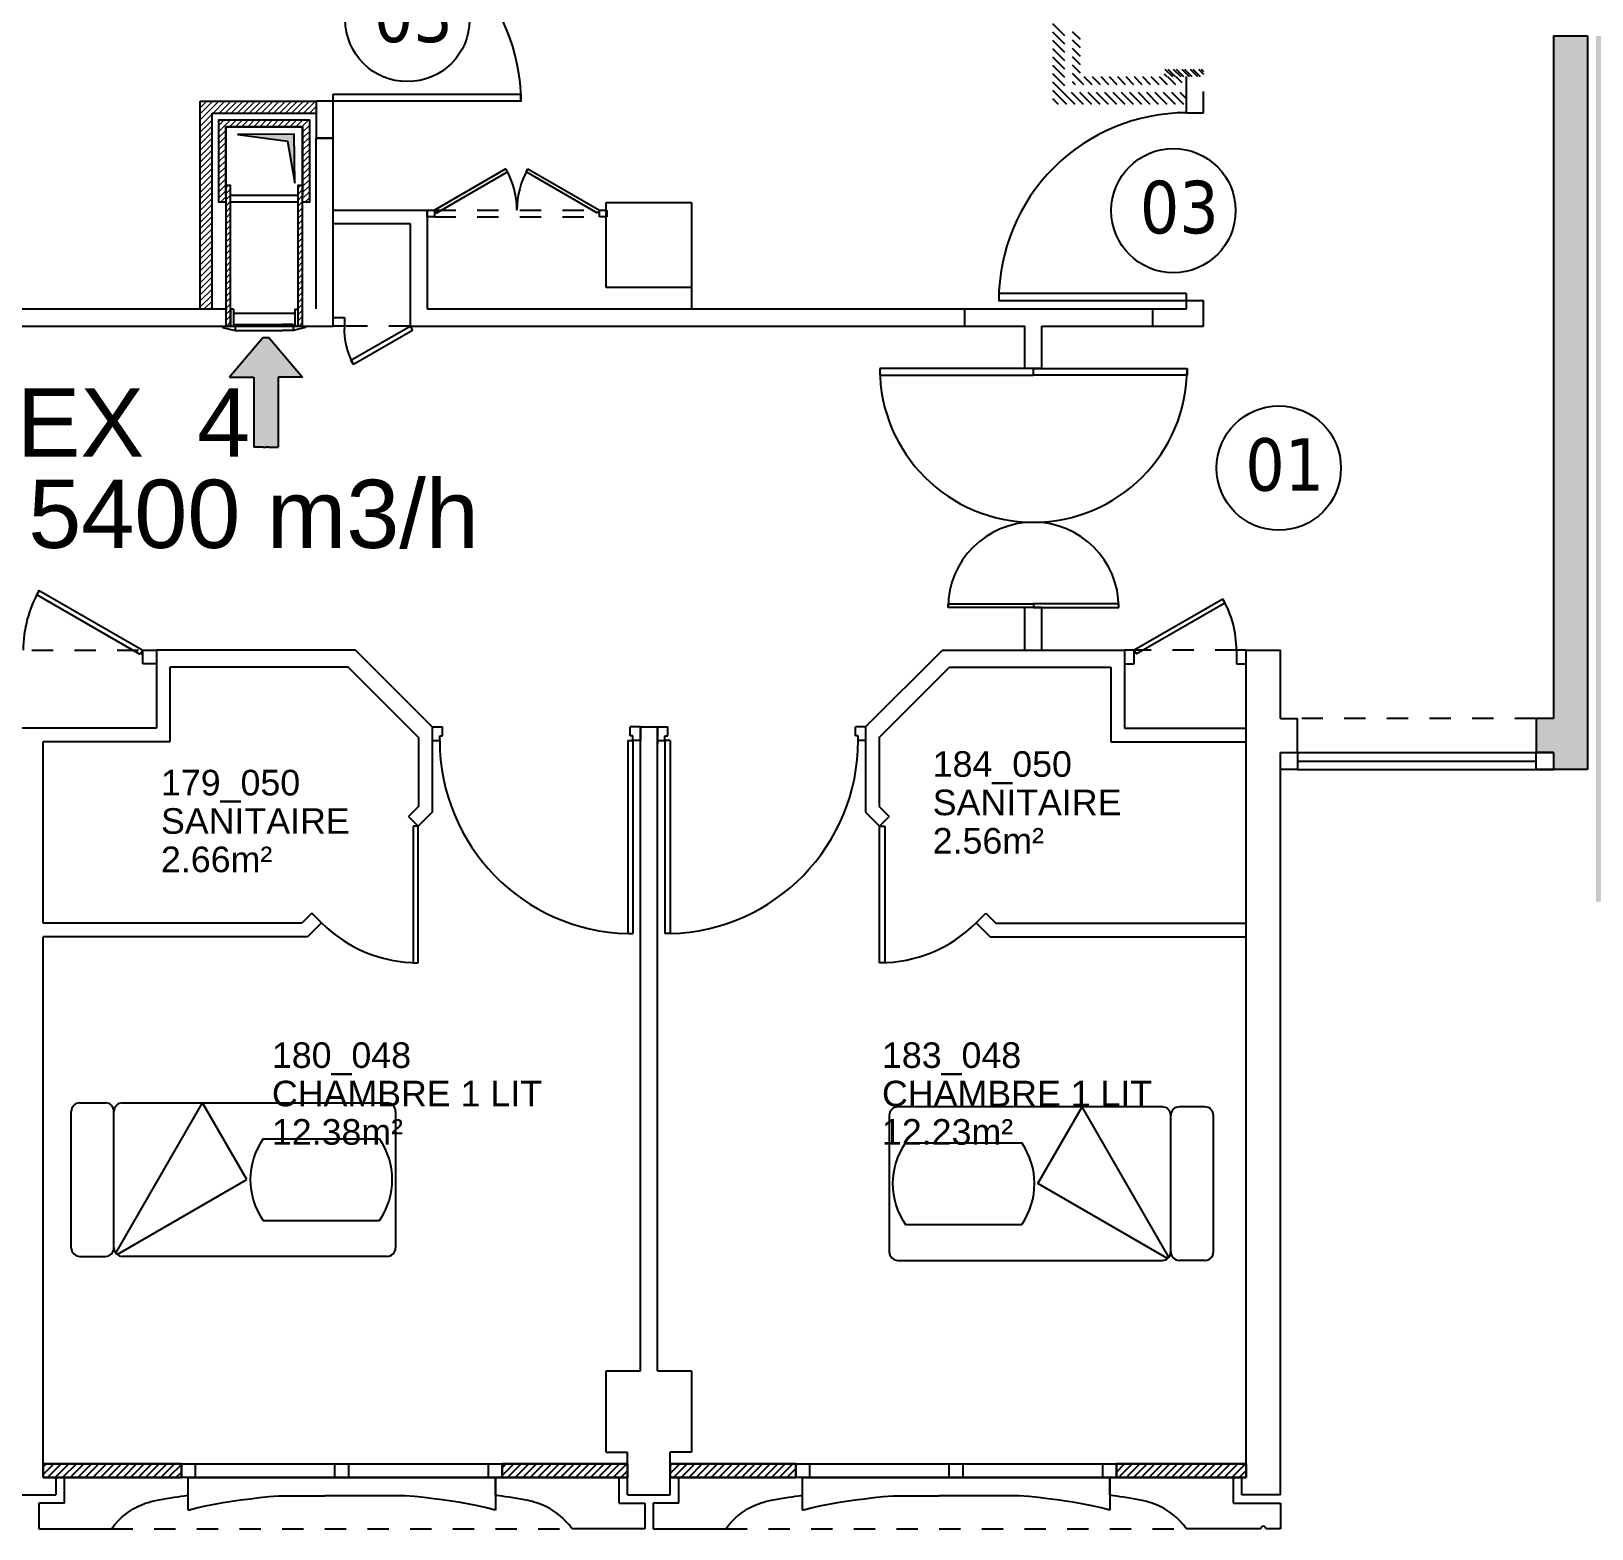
# Model space of a CAD drawing. Header units: millimetres. Extents: x -3.6 to 68.3, y -13.9 to 59.5.
# Drawn here: x 33.01 to 42.15, y -11.18 to -2.4 of the extents above; entities that cross this region are included whole.
import ezdxf
from ezdxf.enums import TextEntityAlignment as Align

# ---------------------------------------------------------------- set-up
doc = ezdxf.new("R2010")
doc.units = ezdxf.units.MM
doc.linetypes.add('CACHÉ', pattern=[0.25, 0.125, -0.125])
doc.linetypes.add('CONTINU', pattern=[0])
for name, color, linetype in [('002 poteaux', 7, 'Continuous'), ('003 murs porteurs', 7, 'Continuous'), ('003 porte', 7, 'Continuous'), ('004 cloisons', 7, 'Continuous'), ('004 isolation', 8, 'Continuous'), ('005 Portes', 7, 'Continuous'), ('007 Fenêtre', 7, 'Continuous'), ('32-Et futur', 30, 'Continuous'), ('400 Lits', 8, 'Continuous'), ('A_Etiqu_Local', 7, 'Continuous'), ('A_MUR_CLOIS', 7, 'CONTINU'), ('EXT', 10, 'Continuous'), ('futur', 30, 'Continuous'), ('TXT futur', 30, 'Continuous')]:
    doc.layers.add(name, color=color, linetype=linetype)
doc.styles.add('Annotation', font='tahoma.ttf')
doc.styles.add('ARIAL', font='arial.ttf')
doc.styles.add('Attribut', font='arial.ttf')

# ---------------------------------------------------------------- blocks, each defined once
blk = doc.blocks.new('A_Etiqu_Local')
at = {"style": 'Attribut', "flags": 1}
for tag, p in [('CODE_HOPITAL', (-0.4463, 1.632)), ('CODE_SITE', (-0.4463, 1.407)), ('CODE_BATIMENT', (-0.4463, 1.182)), ('CODE_SECTEUR', (-0.4463, 0.957)), ('CODE_ETAGE', (-0.4463, 0.732)), ('NOM_NORMALISE', (-0.4463, -0.843)), ('SECTEUR_ACTIVITE', (-0.4463, -1.068)), ('SOUS_SECTEUR_ACTIVITE', (-0.4463, -1.293)), ('VOLUME', (-0.4463, -1.518)), ('SERVICE', (-0.4463, -1.743)), ('CODE_UG', (-0.4463, -1.968)), ('CODE_UA', (-0.4463, -2.193)), ('CODE_POLE', (-0.4463, -2.418)), ('OCCUPANT_EXTERNE', (-0.4463, -2.643)), ('DISPONIBILITE', (-0.4463, -2.868)), ('ACCES_HANDICAPES', (-0.4463, -3.093)), ('NATURE_SOL', (-0.4463, -3.318)), ('RISQUE_LABORATOIRE', (-0.4463, -3.543)), ('AMIANTE', (-0.4463, -3.768))]:
    blk.add_attdef(tag, p, '', height=0.15, dxfattribs=at)
at = {"layer": 'A_Etiqu_Local', "style": 'Attribut'}
for tag, p in [('CODE_PIECE', (-0.4463, 0.282)), ('NOM_USAGE', (-0.4463, 0.057)), ('SURFACE', (-0.4463, -0.168))]:
    blk.add_attdef(tag, p, '', height=0.15, dxfattribs=at)
blk = doc.blocks.new('new-FLECHE DF-csd')
blk.add_hatch(color=256).paths.add_polyline_path([(0, -0.0176), (0, 0.0176), (-0.2535, 0.232), (-0.2535, 0.0778), (-0.7, 0.0778), (-0.7, 0.0176), (-0.7, 0), (-0.7, -0.0176), (-0.7, -0.0778), (-0.2535, -0.0778), (-0.2535, -0.232)])
for p, q in [((0, 0.0176), (-0.2535, 0.232)), ((-0.2535, 0.232), (-0.2535, 0.0778)), ((-0.2535, 0.0778), (-0.7, 0.0778)), ((-0.7, 0.0176), (-0.7, 0.0778)), ((-0.7, 0.0176), (-0.7, 0)), ((-0.7, -0.0176), (-0.7, 0)), ((0, 0.0176), (0, -0.0176)), ((-0.7, -0.0176), (-0.7, -0.0778)), ((-0.2535, -0.0778), (-0.7, -0.0778)), ((0, -0.0176), (-0.2535, -0.232)), ((-0.2535, -0.232), (-0.2535, -0.0778))]:
    blk.add_line(p, q)

msp = doc.modelspace()

# ---------------------------------------------------------------- hatches: boundary and pattern name
at = {"layer": '32-Et futur'}
h = msp.add_hatch(color=8, dxfattribs=at)
h.dxf.hatch_style = 1
h.paths.add_polyline_path([(42.125, -2.5006), (42.125, -2.4256), (41.925, -2.4256), (41.925, -6.4255), (41.825, -6.4255), (41.825, -6.6255), (41.925, -6.6255), (41.925, -6.7255), (42.125, -6.7255)])
h.paths.add_polyline_path([(42.375, -2.4256), (42.175, -2.4256), (42.175, -2.5006), (42.175, -7.5002), (42.475, -7.5002), (42.475, -7.4252), (42.375, -7.4252), (42.375, -7.3452)])
at = {"layer": 'EXT', "lineweight": 9}
h = msp.add_hatch(dxfattribs=at)
h.set_pattern_fill('ANSI31', color=8, scale=0.2, style=0)
h.set_pattern_definition([(45, (-159.618764, -60.166483), (-0.0176776695, 0.0176776695), [])])
h.paths.add_polyline_path([(34.1453, -2.9576), (34.5953, -2.9576), (34.5953, -3.3596), (34.5953, -3.3996), (34.6353, -3.3996), (34.6353, -2.9176), (34.1053, -2.9176), (34.1053, -3.3996), (34.1453, -3.3996), (34.1453, -3.3014)], flags=17)
h.paths.add_polyline_path([(34.6753, -2.8776), (34.6753, -2.8076), (33.9953, -2.8076), (33.9953, -4.0256), (34.0653, -4.0256), (34.0653, -2.8776)])
at = {"layer": 'EXT', "ltscale": 0.01}
msp.add_hatch(color=8, dxfattribs=at).paths.add_polyline_path([(34.5511, -3.2887), (34.5462, -3.002), (34.2158, -3.0033), (34.5072, -3.0418)])
msp.add_hatch(color=8, dxfattribs=at).paths.add_polyline_path([(34.5511, -3.2887), (34.5462, -3.002), (34.2158, -3.0033), (34.5072, -3.0418)])
at = {"layer": 'EXT', "lineweight": 9}
h = msp.add_hatch(dxfattribs=at)
h.set_pattern_fill('ANSI31', color=8, scale=0.2, style=0)
h.set_pattern_definition([(45, (-159.618764, -60.396483), (-0.0176776695, 0.0176776695), [])])
h.paths.add_polyline_path([(34.1733, -4.1256), (34.1733, -3.3014), (34.1453, -3.3014), (34.1453, -4.1256)])
h.paths.add_polyline_path([(34.5953, -4.1256), (34.5953, -3.3014), (34.5673, -3.3014), (34.5673, -4.1256)])

# ---------------------------------------------------------------- linework, layer by layer
at = {"color": 8, "linetype": 'Continuous'}
for p, q in [((38.9897, -2.3521), (39.0597, -2.4221)), ((38.9897, -2.4011), (39.0597, -2.4711)), ((38.9897, -2.45), (39.0597, -2.52)), ((39.1059, -2.3989), (39.152, -2.4451)), ((39.1059, -2.3989), (39.152, -2.4451)), ((39.1059, -2.4479), (39.152, -2.494)), ((39.1059, -2.4479), (39.152, -2.494)), ((38.9897, -2.499), (39.0597, -2.569)), ((38.9897, -2.5479), (39.0597, -2.6179)), ((39.1059, -2.4968), (39.152, -2.543)), ((39.1059, -2.4968), (39.152, -2.543)), ((39.1059, -2.5458), (39.152, -2.5919)), ((39.1059, -2.5458), (39.152, -2.5919)), ((38.9897, -2.5969), (39.0597, -2.6669)), ((38.9897, -2.6458), (39.0597, -2.7158)), ((39.1059, -2.5947), (39.152, -2.6409)), ((39.1059, -2.5947), (39.152, -2.6409)), ((39.1059, -2.6437), (39.1716, -2.7094)), ((39.1059, -2.6437), (39.1716, -2.7094)), ((39.6443, -2.6475), (39.6601, -2.6632)), ((39.649, -2.6193), (39.693, -2.6632)), ((39.6651, -2.6193), (39.709, -2.6632)), ((39.698, -2.6193), (39.7419, -2.6632)), ((39.714, -2.6193), (39.758, -2.6632)), ((39.7469, -2.6193), (39.7909, -2.6632)), ((39.763, -2.6193), (39.8069, -2.6632)), ((39.7959, -2.6193), (39.8398, -2.6632)), ((39.812, -2.6193), (39.8559, -2.6632)), ((39.8449, -2.6193), (39.8751, -2.6496)), ((39.8609, -2.6193), (39.8751, -2.6335)), ((38.9897, -2.6948), (39.1205, -2.8256)), ((39.1059, -2.6926), (39.1226, -2.7094)), ((39.1059, -2.6926), (39.1226, -2.7094)), ((39.1744, -2.6632), (39.2205, -2.7094)), ((39.1744, -2.6632), (39.2205, -2.7094)), ((39.2233, -2.6632), (39.2695, -2.7094)), ((39.2233, -2.6632), (39.2695, -2.7094)), ((39.2723, -2.6632), (39.3184, -2.7094)), ((39.2723, -2.6632), (39.3184, -2.7094)), ((39.3212, -2.6632), (39.3674, -2.7094)), ((39.3212, -2.6632), (39.3674, -2.7094)), ((39.3702, -2.6632), (39.4163, -2.7094)), ((39.3702, -2.6632), (39.4163, -2.7094)), ((39.4191, -2.6632), (39.4653, -2.7094)), ((39.4191, -2.6632), (39.4653, -2.7094)), ((39.4681, -2.6632), (39.5142, -2.7094)), ((39.4681, -2.6632), (39.5142, -2.7094)), ((39.517, -2.6632), (39.5632, -2.7094)), ((39.517, -2.6632), (39.5632, -2.7094)), ((39.566, -2.6632), (39.6122, -2.7094)), ((39.566, -2.6632), (39.6122, -2.7094)), ((39.615, -2.6632), (39.6611, -2.7094)), ((39.615, -2.6632), (39.6611, -2.7094)), ((39.6639, -2.6632), (39.7101, -2.7094)), ((39.6639, -2.6632), (39.7101, -2.7094)), ((39.7129, -2.6632), (39.7482, -2.6986)), ((39.7129, -2.6632), (39.7482, -2.6986)), ((38.9897, -2.7437), (39.0715, -2.8256)), ((38.9897, -2.7927), (39.0226, -2.8256)), ((39.0994, -2.7556), (39.1694, -2.8256)), ((39.1484, -2.7556), (39.2184, -2.8256)), ((39.1973, -2.7556), (39.2673, -2.8256)), ((39.2463, -2.7556), (39.3163, -2.8256)), ((39.2952, -2.7556), (39.3652, -2.8256)), ((39.3442, -2.7556), (39.4142, -2.8256)), ((39.3932, -2.7556), (39.4632, -2.8256)), ((39.4421, -2.7556), (39.5121, -2.8256)), ((39.4911, -2.7556), (39.5611, -2.8256)), ((39.54, -2.7556), (39.61, -2.8256)), ((39.589, -2.7556), (39.659, -2.8256)), ((39.6379, -2.7556), (39.7079, -2.8256)), ((39.6869, -2.7556), (39.7569, -2.8256)), ((39.7358, -2.7556), (39.7751, -2.7948))]:
    msp.add_line(p, q, dxfattribs=at)
at = {"color": 8}
for p, q in [((39.7751, -2.8756), (39.7751, -2.6632)), ((39.8751, -2.8756), (39.8751, -2.7503)), ((39.7751, -2.8756), (39.8751, -2.8756))]:
    msp.add_line(p, q, dxfattribs=at)
at = {"layer": '002 poteaux', "color": 8, "linetype": 'Continuous'}
for p, q in [((36.375, -3.9006), (36.375, -3.4006)), ((36.375, -3.4006), (36.875, -3.4006)), ((36.875, -3.4006), (36.875, -3.9006)), ((36.875, -3.9006), (36.375, -3.9006)), ((36.375, -10.7254), (36.375, -10.2504)), ((36.375, -10.2504), (36.575, -10.2504)), ((36.675, -10.2504), (36.875, -10.2504)), ((36.875, -10.2504), (36.875, -10.7254)), ((36.375, -10.7254), (36.5005, -10.7254)), ((36.5005, -10.9754), (36.5005, -10.7254)), ((36.7502, -10.9754), (36.7502, -10.7254)), ((36.875, -10.7254), (36.7502, -10.7254)), ((36.5005, -10.9754), (36.7502, -10.9754))]:
    msp.add_line(p, q, dxfattribs=at)
at = {"layer": '003 murs porteurs', "color": 8, "linetype": 'Continuous'}
for p, q in [((40.125, -7.6255), (40.125, -6.0255)), ((40.125, -6.0255), (40.225, -6.0255)), ((33.0755, -10.8754), (33.1502, -10.8754)), ((33.1502, -10.8754), (33.1502, -10.9754)), ((32.9005, -10.9754), (33.1502, -10.9754))]:
    msp.add_line(p, q, dxfattribs=at)
at = {"layer": '003 murs porteurs', "color": 8, "linetype": 'CACHÉ'}
for p, q in [((41.825, -6.4255), (40.425, -6.4255)), ((33.4753, -11.1754), (36.1753, -11.1754)), ((37.0753, -11.1754), (39.7753, -11.1754))]:
    msp.add_line(p, q, dxfattribs=at)
at = {"layer": '003 porte', "color": 8, "linetype": 'Continuous'}
for p, q in [((35.3252, -3.4862), (35.3252, -3.4456)), ((35.3252, -3.4456), (35.3685, -3.4456)), ((35.3685, -3.4456), (35.3685, -3.4862)), ((36.3347, -3.4862), (36.3347, -3.4456)), ((36.3347, -3.4456), (36.378, -3.4456)), ((36.378, -3.4456), (36.378, -3.4862)), ((35.3685, -3.4862), (35.3252, -3.4862)), ((36.378, -3.4862), (36.3347, -3.4862)), ((34.8788, -4.3256), (35.2252, -4.1256)), ((35.2402, -4.1515), (34.8938, -4.3515)), ((35.2252, -4.1256), (35.2402, -4.1515)), ((34.8938, -4.3515), (34.8788, -4.3256)), ((39.9877, -5.7256), (39.4683, -6.0255)), ((39.4811, -6.0478), (40.0005, -5.7479)), ((40.0005, -5.7479), (39.9877, -5.7256)), ((33.6587, -6.1055), (33.6587, -6.0255)), ((33.6587, -6.0255), (33.7387, -6.0255)), ((33.7387, -6.0255), (33.7387, -6.1055)), ((39.4113, -6.0255), (39.4113, -6.1055)), ((39.4683, -6.0255), (39.4113, -6.0255)), ((39.4683, -6.0255), (39.4811, -6.0478)), ((39.4683, -6.1055), (39.4683, -6.0255)), ((40.068, -6.0255), (40.068, -6.1055)), ((40.125, -6.0255), (40.068, -6.0255)), ((40.125, -6.1055), (40.125, -6.0255)), ((33.7387, -6.1055), (33.6587, -6.1055)), ((39.4113, -6.1055), (39.4683, -6.1055)), ((40.068, -6.1055), (40.125, -6.1055)), ((35.3551, -6.4755), (35.3551, -6.5555)), ((35.3551, -6.4755), (35.415, -6.4755)), ((35.415, -6.5277), (35.415, -6.4755)), ((36.515, -6.5277), (36.515, -6.4755)), ((36.5749, -6.4755), (36.515, -6.4755)), ((36.5749, -6.4755), (36.5749, -6.5555)), ((36.6751, -6.4755), (36.6751, -6.5555)), ((36.6751, -6.4755), (36.735, -6.4755)), ((36.735, -6.5277), (36.735, -6.4755)), ((37.835, -6.5277), (37.835, -6.4755)), ((37.8949, -6.4755), (37.835, -6.4755)), ((37.8949, -6.4755), (37.8949, -6.5555)), ((35.3551, -6.5555), (35.399, -6.5555)), ((35.399, -6.5555), (35.399, -6.5277)), ((35.399, -6.5277), (35.415, -6.5277)), ((36.501, -6.5555), (36.501, -7.6871)), ((36.501, -6.5555), (36.531, -6.5555)), ((36.531, -6.5277), (36.515, -6.5277)), ((36.531, -6.5555), (36.531, -6.5277)), ((36.531, -6.5555), (36.531, -7.6871)), ((36.5749, -6.5555), (36.531, -6.5555)), ((36.6751, -6.5555), (36.719, -6.5555)), ((36.719, -6.5555), (36.719, -6.5277)), ((36.719, -6.5277), (36.735, -6.5277)), ((36.719, -6.5555), (36.719, -7.6871)), ((36.749, -6.5555), (36.719, -6.5555)), ((36.749, -6.5555), (36.749, -7.6871)), ((37.851, -6.5277), (37.835, -6.5277)), ((37.851, -6.5555), (37.851, -6.5277)), ((37.8949, -6.5555), (37.851, -6.5555)), ((35.2429, -7.0577), (35.2429, -7.8577)), ((35.2729, -7.0577), (35.2429, -7.0577)), ((35.2729, -7.8577), (35.2729, -7.0577)), ((37.977, -7.8577), (37.977, -7.0577)), ((37.977, -7.0577), (38.007, -7.0577)), ((38.007, -7.0577), (38.007, -7.8577)), ((36.501, -7.6871), (36.531, -7.6871)), ((36.749, -7.6871), (36.719, -7.6871)), ((35.2429, -7.8577), (35.2729, -7.8577)), ((38.007, -7.8577), (37.977, -7.8577))]:
    msp.add_line(p, q, dxfattribs=at)
at = {"layer": '003 porte', "color": 8, "linetype": 'CACHÉ'}
for p, q in [((35.3685, -3.4456), (36.3347, -3.4456)), ((35.3685, -3.4862), (36.3347, -3.4862)), ((35.2252, -4.1256), (34.841, -4.1256)), ((32.2587, -6.0255), (33.6587, -6.0255)), ((40.068, -6.0255), (39.4683, -6.0255))]:
    msp.add_line(p, q, dxfattribs=at)
at = {"layer": '003 porte', "color": 8, "linetype": 'Continuous'}
for centre, radius, start, end in [((35.2402, -4.1515), 0.4, 176.27575, 210), ((39.4683, -6.0255), 0.5998, 359.99998, 29.99999), ((35.2729, -7.0577), 0.8, 224.99998, 270), ((37.977, -7.0577), 0.8, 270, 315.00002)]:
    msp.add_arc(centre, radius, start, end, dxfattribs=at)
at = {"layer": '003 porte', "color": 8}
for centre, start, end in [((36.531, -6.5555), 180, 268.48138), ((36.719, -6.5555), 271.51862, 360)]:
    msp.add_arc(centre, 1.132, start, end, dxfattribs=at)
at = {"layer": '004 cloisons', "color": 8, "linetype": 'Continuous'}
for p, q in [((41.925, -2.4256), (42.125, -2.4256)), ((41.925, -2.4256), (41.925, -6.4255)), ((42.125, -2.4256), (42.125, -2.5006)), ((42.125, -2.5006), (42.125, -6.7255)), ((34.6751, -4.0256), (34.6751, -3.0252)), ((34.7751, -3.0252), (34.6751, -3.0252)), ((34.7751, -4.1256), (34.7751, -3.0252)), ((34.7802, -3.4456), (35.3252, -3.4456)), ((35.3252, -3.4456), (35.3252, -4.0256)), ((34.7751, -3.5256), (35.2252, -3.5256)), ((35.2252, -3.5256), (35.2252, -4.1256)), ((36.875, -3.9006), (36.875, -4.0256)), ((39.7751, -4.0256), (39.7751, -3.9756)), ((39.8751, -4.1256), (39.8751, -3.9756)), ((32.1549, -4.0256), (34.1533, -4.0256)), ((34.7751, -4.1256), (34.7751, -4.0756)), ((34.7751, -4.0756), (34.841, -4.0756)), ((34.841, -4.0756), (34.841, -4.1256)), ((35.3252, -4.0256), (38.025, -4.0256)), ((38.025, -4.0256), (38.4751, -4.0256)), ((38.4751, -4.0256), (38.4751, -4.1256)), ((39.5751, -4.0256), (39.7751, -4.0256)), ((39.5751, -4.0256), (39.5751, -4.1256)), ((32.1549, -4.1256), (34.7751, -4.1256)), ((34.841, -4.1256), (34.7751, -4.1256)), ((35.2252, -4.1256), (36.925, -4.1256)), ((36.925, -4.1256), (38.4751, -4.1256)), ((39.5751, -4.1256), (39.8751, -4.1256)), ((33.7387, -6.0255), (33.7387, -6.4825)), ((34.9051, -6.0255), (33.7387, -6.0255)), ((35.3551, -6.4755), (34.9051, -6.0255)), ((37.8949, -6.4755), (38.3449, -6.0255)), ((38.3449, -6.0255), (39.4113, -6.0255)), ((39.4113, -6.0255), (39.4113, -6.4825)), ((40.125, -6.0255), (40.325, -6.0255)), ((40.125, -10.8754), (40.125, -6.0255)), ((40.325, -6.4255), (40.325, -6.0255)), ((33.8187, -6.1255), (33.8187, -6.5625)), ((34.8637, -6.1255), (33.8187, -6.1255)), ((35.2751, -6.5369), (34.8637, -6.1255)), ((37.9749, -6.5369), (38.3863, -6.1255)), ((38.3863, -6.1255), (39.3313, -6.1255)), ((39.3313, -6.1255), (39.3313, -6.5625)), ((33.7387, -6.4825), (32.1787, -6.4825)), ((35.3551, -6.4755), (35.3551, -6.9755)), ((36.5749, -6.5755), (36.5749, -6.4755)), ((36.5749, -6.4755), (36.6752, -6.4755)), ((36.6752, -6.4755), (36.6752, -6.5755)), ((36.6752, -6.5755), (36.6752, -6.4755)), ((37.8949, -6.4755), (37.8949, -6.9755)), ((39.4113, -6.4825), (40.125, -6.4825)), ((40.325, -6.4255), (40.425, -6.4255)), ((40.425, -6.6255), (40.425, -6.4255)), ((41.825, -6.4255), (41.825, -6.6255)), ((41.925, -6.4255), (41.825, -6.4255)), ((33.8187, -6.5625), (33.0753, -6.5625)), ((33.0753, -7.6255), (33.0753, -6.5625)), ((35.2751, -6.5369), (35.2751, -6.9424)), ((36.5749, -10.2504), (36.5749, -6.5755)), ((36.6752, -10.2504), (36.6752, -6.5755)), ((37.9749, -6.5369), (37.9749, -6.9424)), ((39.3313, -6.5625), (40.125, -6.5625)), ((40.325, -10.9754), (40.325, -6.6255)), ((40.325, -6.6255), (40.425, -6.6255)), ((40.325, -6.7255), (40.325, -6.6255)), ((40.325, -6.6255), (40.425, -6.6255)), ((40.425, -6.6255), (41.825, -6.6255)), ((40.425, -6.6255), (40.425, -6.7255)), ((41.925, -6.6255), (41.825, -6.6255)), ((41.825, -6.7255), (41.825, -6.6255)), ((41.825, -6.6255), (41.925, -6.6255)), ((41.925, -6.6255), (41.925, -6.7255)), ((41.925, -6.6255), (41.925, -6.7255)), ((40.425, -6.7255), (40.325, -6.7255)), ((40.425, -6.6755), (41.825, -6.6755)), ((40.425, -6.7255), (41.925, -6.7255)), ((41.925, -6.7255), (41.825, -6.7255)), ((42.125, -6.7255), (41.925, -6.7255)), ((35.2751, -6.9424), (35.2164, -7.0011)), ((37.9749, -6.9424), (38.0336, -7.0011)), ((35.2729, -7.0577), (35.2164, -7.0011)), ((35.3551, -6.9755), (35.2729, -7.0577)), ((37.8949, -6.9755), (37.977, -7.0577)), ((37.977, -7.0577), (38.0336, -7.0011)), ((34.6507, -7.5668), (34.592, -7.6255)), ((34.7073, -7.6233), (34.6507, -7.5668)), ((38.5427, -7.6233), (38.5993, -7.5668)), ((38.5993, -7.5668), (38.658, -7.6255)), ((33.5777, -7.6255), (33.075, -7.6255)), ((34.592, -7.6255), (33.5777, -7.6255)), ((34.7073, -7.6233), (34.6251, -7.7055)), ((38.5427, -7.6233), (38.6249, -7.7055)), ((38.658, -7.6255), (39.5723, -7.6255)), ((39.5723, -7.6255), (40.125, -7.6255)), ((33.0753, -10.8754), (33.0753, -7.7055)), ((34.6251, -7.7055), (33.0753, -7.7055)), ((38.6249, -7.7055), (40.125, -7.7055)), ((33.2002, -11.0254), (33.2002, -10.8754)), ((33.9253, -10.8754), (33.2002, -10.8754)), ((33.8854, -10.8754), (33.8854, -10.7954)), ((33.8854, -10.7954), (33.9653, -10.7954)), ((33.9653, -10.8754), (33.8854, -10.8754)), ((33.9253, -10.9754), (33.9253, -10.8754)), ((33.9253, -11.0654), (33.9253, -10.8754)), ((33.9253, -10.8754), (35.7253, -10.8754)), ((33.9653, -10.7954), (33.9653, -10.8754)), ((35.6853, -10.8754), (35.6853, -10.7954)), ((35.6853, -10.7954), (35.7653, -10.7954)), ((35.7653, -10.8754), (35.6853, -10.8754)), ((35.7253, -10.8754), (35.7253, -11.0654)), ((35.7253, -10.8754), (36.4504, -10.8754)), ((35.7253, -10.9754), (35.7253, -10.8754)), ((35.7653, -10.7954), (35.7653, -10.8754)), ((36.4504, -11.0254), (36.4504, -10.8754)), ((36.8002, -11.0254), (36.8002, -10.8754)), ((37.5253, -10.8754), (36.8002, -10.8754)), ((37.4853, -10.8754), (37.4853, -10.7954)), ((37.4853, -10.7954), (37.5653, -10.7954)), ((37.5653, -10.8754), (37.4853, -10.8754)), ((37.5253, -10.9754), (37.5253, -10.8754)), ((37.5253, -11.0654), (37.5253, -10.8754)), ((37.5253, -10.8754), (39.3253, -10.8754)), ((37.5653, -10.7954), (37.5653, -10.8754)), ((39.2853, -10.8754), (39.2853, -10.7954)), ((39.2853, -10.7954), (39.3653, -10.7954)), ((39.3653, -10.8754), (39.2853, -10.8754)), ((39.3253, -10.8754), (40.0505, -10.8754)), ((39.3253, -10.9754), (39.3253, -10.8754)), ((39.3253, -10.8754), (39.3253, -11.0654)), ((39.3653, -10.7954), (39.3653, -10.8754)), ((40.0505, -11.0254), (40.0505, -10.8754)), ((40.1, -10.8754), (40.125, -10.8754)), ((40.1, -10.9754), (40.1, -10.8754)), ((40.1253, -10.8754), (40.1004, -10.8754)), ((33.2002, -11.0254), (33.0503, -11.0254)), ((33.0503, -11.0254), (33.0503, -11.1754)), ((33.5889, -11.0675), (33.6059, -11.0572)), ((33.6059, -11.0572), (33.6224, -11.0485)), ((33.6224, -11.0485), (33.6383, -11.041)), ((33.6383, -11.041), (33.6537, -11.0344)), ((33.6537, -11.0344), (33.6612, -11.0314)), ((33.6612, -11.0314), (33.6686, -11.0285)), ((33.6686, -11.0285), (33.6761, -11.0258)), ((33.6761, -11.0258), (33.6836, -11.0232)), ((33.6836, -11.0232), (33.6913, -11.0207)), ((33.6913, -11.0207), (33.6991, -11.0184)), ((33.6991, -11.0184), (33.7073, -11.0161)), ((33.7073, -11.0161), (33.7158, -11.0139)), ((33.7158, -11.0139), (33.7247, -11.0117)), ((33.7247, -11.0117), (33.7341, -11.0096)), ((33.7341, -11.0096), (33.7543, -11.0055)), ((33.7543, -11.0055), (33.7761, -11.0016)), ((33.7761, -11.0016), (33.7988, -10.9978)), ((33.7988, -10.9978), (33.8216, -10.9942)), ((33.8216, -10.9942), (33.844, -10.9908)), ((33.844, -10.9908), (33.8652, -10.9877)), ((33.8652, -10.9877), (33.8846, -10.9849)), ((33.8846, -10.9849), (33.9016, -10.9823)), ((33.9016, -10.9823), (33.9154, -10.9801)), ((33.9154, -10.9801), (33.9254, -10.9782)), ((33.9253, -11.0654), (33.9765, -11.0529)), ((33.9765, -11.0529), (34.0275, -11.0416)), ((34.0275, -11.0416), (34.0786, -11.0312)), ((34.0786, -11.0312), (34.13, -11.0218)), ((34.13, -11.0218), (34.1818, -11.0134)), ((34.1818, -11.0134), (34.2344, -11.0057)), ((34.2344, -11.0057), (34.2879, -10.9988)), ((34.2879, -10.9988), (34.3425, -10.9926)), ((34.3425, -10.9926), (34.3984, -10.987)), ((34.3984, -10.987), (34.4559, -10.982)), ((34.4559, -10.982), (34.7253, -10.982)), ((35.1947, -10.982), (34.7253, -10.982)), ((35.2522, -10.987), (35.1947, -10.982)), ((35.3082, -10.9926), (35.2522, -10.987)), ((35.3628, -10.9988), (35.3082, -10.9926)), ((35.4163, -11.0057), (35.3628, -10.9988)), ((35.4688, -11.0134), (35.4163, -11.0057)), ((35.5207, -11.0218), (35.4688, -11.0134)), ((35.5721, -11.0312), (35.5207, -11.0218)), ((35.6232, -11.0416), (35.5721, -11.0312)), ((35.6742, -11.0529), (35.6232, -11.0416)), ((35.7253, -11.0654), (35.6742, -11.0529)), ((35.7353, -10.9801), (35.7253, -10.9782)), ((35.7491, -10.9823), (35.7353, -10.9801)), ((35.7661, -10.9849), (35.7491, -10.9823)), ((35.7855, -10.9877), (35.7661, -10.9849)), ((35.8067, -10.9908), (35.7855, -10.9877)), ((35.8291, -10.9942), (35.8067, -10.9908)), ((35.8519, -10.9978), (35.8291, -10.9942)), ((35.8746, -11.0016), (35.8519, -10.9978)), ((35.8964, -11.0055), (35.8746, -11.0016)), ((35.9166, -11.0096), (35.8964, -11.0055)), ((35.926, -11.0117), (35.9166, -11.0096)), ((35.9349, -11.0139), (35.926, -11.0117)), ((35.9434, -11.0161), (35.9349, -11.0139)), ((35.9515, -11.0184), (35.9434, -11.0161)), ((35.9594, -11.0207), (35.9515, -11.0184)), ((35.9671, -11.0232), (35.9594, -11.0207)), ((35.9746, -11.0258), (35.9671, -11.0232)), ((35.982, -11.0285), (35.9746, -11.0258)), ((35.9895, -11.0314), (35.982, -11.0285)), ((35.997, -11.0344), (35.9895, -11.0314)), ((36.0124, -11.041), (35.997, -11.0344)), ((36.0283, -11.0485), (36.0124, -11.041)), ((36.0448, -11.0572), (36.0283, -11.0485)), ((36.0618, -11.0675), (36.0448, -11.0572)), ((36.4504, -11.0254), (36.6003, -11.0254)), ((36.6003, -11.0254), (36.6003, -11.1754)), ((36.8002, -11.0254), (36.6503, -11.0254)), ((36.6503, -11.0254), (36.6503, -11.1754)), ((37.1889, -11.0675), (37.2059, -11.0572)), ((37.2059, -11.0572), (37.2224, -11.0485)), ((37.2224, -11.0485), (37.2383, -11.041)), ((37.2383, -11.041), (37.2537, -11.0344)), ((37.2537, -11.0344), (37.2612, -11.0314)), ((37.2612, -11.0314), (37.2686, -11.0285)), ((37.2686, -11.0285), (37.2761, -11.0258)), ((37.2761, -11.0258), (37.2836, -11.0232)), ((37.2836, -11.0232), (37.2913, -11.0207)), ((37.2913, -11.0207), (37.2991, -11.0184)), ((37.2991, -11.0184), (37.3073, -11.0161)), ((37.3073, -11.0161), (37.3158, -11.0139)), ((37.3158, -11.0139), (37.3247, -11.0117)), ((37.3247, -11.0117), (37.3341, -11.0096)), ((37.3341, -11.0096), (37.3543, -11.0055)), ((37.3543, -11.0055), (37.3761, -11.0016)), ((37.3761, -11.0016), (37.3988, -10.9978)), ((37.3988, -10.9978), (37.4216, -10.9942)), ((37.4216, -10.9942), (37.444, -10.9908)), ((37.444, -10.9908), (37.4652, -10.9877)), ((37.4652, -10.9877), (37.4846, -10.9849)), ((37.4846, -10.9849), (37.5016, -10.9823)), ((37.5016, -10.9823), (37.5154, -10.9801)), ((37.5154, -10.9801), (37.5254, -10.9782)), ((37.5253, -11.0654), (37.5765, -11.0529)), ((37.5765, -11.0529), (37.6275, -11.0416)), ((37.6275, -11.0416), (37.6786, -11.0312)), ((37.6786, -11.0312), (37.73, -11.0218)), ((37.73, -11.0218), (37.7818, -11.0134)), ((37.7818, -11.0134), (37.8344, -11.0057)), ((37.8344, -11.0057), (37.8879, -10.9988)), ((37.8879, -10.9988), (37.9425, -10.9926)), ((37.9425, -10.9926), (37.9984, -10.987)), ((37.9984, -10.987), (38.0559, -10.982)), ((38.0559, -10.982), (38.3253, -10.982)), ((38.7947, -10.982), (38.3253, -10.982)), ((38.8522, -10.987), (38.7947, -10.982)), ((38.9082, -10.9926), (38.8522, -10.987)), ((38.9628, -10.9988), (38.9082, -10.9926)), ((39.0163, -11.0057), (38.9628, -10.9988)), ((39.0688, -11.0134), (39.0163, -11.0057)), ((39.1207, -11.0218), (39.0688, -11.0134)), ((39.1721, -11.0312), (39.1207, -11.0218)), ((39.2232, -11.0416), (39.1721, -11.0312)), ((39.2742, -11.0529), (39.2232, -11.0416)), ((39.3253, -11.0654), (39.2742, -11.0529)), ((39.3353, -10.9801), (39.3253, -10.9782)), ((39.3491, -10.9823), (39.3353, -10.9801)), ((39.3661, -10.9849), (39.3491, -10.9823)), ((39.3855, -10.9877), (39.3661, -10.9849)), ((39.4067, -10.9908), (39.3855, -10.9877)), ((39.4291, -10.9942), (39.4067, -10.9908)), ((39.4519, -10.9978), (39.4291, -10.9942)), ((39.4746, -11.0016), (39.4519, -10.9978)), ((39.4963, -11.0055), (39.4746, -11.0016)), ((39.5166, -11.0096), (39.4963, -11.0055)), ((39.526, -11.0117), (39.5166, -11.0096)), ((39.5349, -11.0139), (39.526, -11.0117)), ((39.5434, -11.0161), (39.5349, -11.0139)), ((39.5515, -11.0184), (39.5434, -11.0161)), ((39.5594, -11.0207), (39.5515, -11.0184)), ((39.5671, -11.0232), (39.5594, -11.0207)), ((39.5746, -11.0258), (39.5671, -11.0232)), ((39.582, -11.0285), (39.5746, -11.0258)), ((39.5895, -11.0314), (39.582, -11.0285)), ((39.597, -11.0344), (39.5895, -11.0314)), ((39.6124, -11.041), (39.597, -11.0344)), ((39.6283, -11.0485), (39.6124, -11.041)), ((39.6448, -11.0572), (39.6283, -11.0485)), ((39.6618, -11.0675), (39.6448, -11.0572)), ((40.0505, -11.0254), (40.3253, -11.0254)), ((40.325, -10.9754), (40.1, -10.9754)), ((40.3253, -11.0254), (40.3253, -11.1754)), ((33.4753, -11.1754), (33.4957, -11.1505)), ((33.4957, -11.1505), (33.5155, -11.1288)), ((33.5155, -11.1288), (33.5347, -11.1098)), ((33.5347, -11.1098), (33.5533, -11.0935)), ((33.5533, -11.0935), (33.5714, -11.0795)), ((33.5714, -11.0795), (33.5889, -11.0675)), ((36.0793, -11.0795), (36.0618, -11.0675)), ((36.0974, -11.0935), (36.0793, -11.0795)), ((36.116, -11.1098), (36.0974, -11.0935)), ((36.1352, -11.1288), (36.116, -11.1098)), ((36.155, -11.1505), (36.1352, -11.1288)), ((36.1753, -11.1754), (36.155, -11.1505)), ((37.0753, -11.1754), (37.0957, -11.1505)), ((37.0957, -11.1505), (37.1155, -11.1288)), ((37.1155, -11.1288), (37.1347, -11.1098)), ((37.1347, -11.1098), (37.1533, -11.0935)), ((37.1533, -11.0935), (37.1714, -11.0795)), ((37.1714, -11.0795), (37.1889, -11.0675)), ((39.6793, -11.0795), (39.6618, -11.0675)), ((39.6974, -11.0935), (39.6793, -11.0795)), ((39.716, -11.1098), (39.6974, -11.0935)), ((39.7352, -11.1288), (39.716, -11.1098)), ((39.755, -11.1505), (39.7352, -11.1288)), ((39.7753, -11.1754), (39.755, -11.1505)), ((33.0503, -11.1754), (33.4753, -11.1754)), ((36.6003, -11.1754), (36.1753, -11.1754)), ((36.6503, -11.1754), (37.0753, -11.1754)), ((40.2103, -11.1754), (39.7753, -11.1754)), ((40.3253, -11.1754), (40.2403, -11.1754))]:
    msp.add_line(p, q, dxfattribs=at)
msp.add_arc((40.2253, -11.1754), 0.015, 359.99998, 180.00001, dxfattribs=at)
at = {"layer": '004 isolation', "color": 8, "linetype": 'Continuous'}
for p, q in [((33.0753, -10.8754), (33.0753, -10.7954)), ((33.0753, -10.7954), (33.8853, -10.7954)), ((33.8853, -10.8754), (33.0753, -10.8754)), ((33.0931, -10.7954), (33.0755, -10.8129)), ((33.0755, -10.8571), (33.1373, -10.7954)), ((33.8855, -10.7954), (33.0755, -10.7954)), ((33.0755, -10.7954), (33.0755, -10.8754)), ((33.8855, -10.7954), (33.0755, -10.7954)), ((33.0755, -10.7954), (33.0755, -10.8754)), ((33.0755, -10.8754), (33.8855, -10.8754)), ((33.0755, -10.8754), (33.8855, -10.8754)), ((33.1814, -10.7954), (33.1014, -10.8754)), ((33.1456, -10.8754), (33.2256, -10.7954)), ((33.2699, -10.7954), (33.1898, -10.8754)), ((33.234, -10.8754), (33.314, -10.7954)), ((33.3582, -10.7954), (33.2782, -10.8754)), ((33.3224, -10.8754), (33.4024, -10.7954)), ((33.4466, -10.7954), (33.3666, -10.8754)), ((33.4108, -10.8754), (33.4908, -10.7954)), ((33.535, -10.7954), (33.455, -10.8754)), ((33.4992, -10.8754), (33.5792, -10.7954)), ((33.6234, -10.7954), (33.5434, -10.8754)), ((33.5876, -10.8754), (33.6676, -10.7954)), ((33.7118, -10.7954), (33.6317, -10.8754)), ((33.6759, -10.8754), (33.756, -10.7954)), ((33.8002, -10.7954), (33.7202, -10.8754)), ((33.7643, -10.8754), (33.8444, -10.7954)), ((33.8855, -10.7984), (33.8085, -10.8754)), ((33.8527, -10.8754), (33.8855, -10.8426)), ((33.8853, -10.7954), (33.8853, -10.8754)), ((33.8855, -10.8754), (33.8855, -10.7954)), ((33.8855, -10.8754), (33.8855, -10.7954)), ((35.7889, -10.7954), (35.7653, -10.8189)), ((35.7653, -10.8631), (35.8331, -10.7954)), ((36.5005, -10.7954), (35.7653, -10.7954)), ((35.7653, -10.7954), (35.7653, -10.8754)), ((36.5005, -10.7954), (35.7653, -10.7954)), ((35.7653, -10.7954), (35.7653, -10.8754)), ((35.7653, -10.8754), (35.7653, -10.7954)), ((35.7653, -10.7954), (36.5005, -10.7954)), ((35.7653, -10.8754), (36.5005, -10.8754)), ((35.7653, -10.8754), (36.5005, -10.8754)), ((36.5005, -10.8754), (35.7653, -10.8754)), ((35.8773, -10.7954), (35.7973, -10.8754)), ((35.8415, -10.8754), (35.9215, -10.7954)), ((35.9657, -10.7954), (35.8857, -10.8754)), ((35.9299, -10.8754), (36.0098, -10.7954)), ((36.0541, -10.7954), (35.9741, -10.8754)), ((36.0182, -10.8754), (36.0982, -10.7954)), ((36.1425, -10.7954), (36.0625, -10.8754)), ((36.1066, -10.8754), (36.1866, -10.7954)), ((36.2308, -10.7954), (36.1508, -10.8754)), ((36.195, -10.8754), (36.275, -10.7954)), ((36.3192, -10.7954), (36.2392, -10.8754)), ((36.2834, -10.8754), (36.3634, -10.7954)), ((36.4076, -10.7954), (36.3276, -10.8754)), ((36.3718, -10.8754), (36.4518, -10.7954)), ((36.496, -10.7954), (36.416, -10.8754)), ((36.4602, -10.8754), (36.5005, -10.8351)), ((36.5005, -10.8754), (36.5005, -10.7954)), ((36.5005, -10.8754), (36.5005, -10.7954)), ((36.5005, -10.7954), (36.5005, -10.8754)), ((36.7612, -10.7954), (36.7502, -10.8064)), ((36.7502, -10.8506), (36.8054, -10.7954)), ((37.4853, -10.7954), (36.7502, -10.7954)), ((36.7502, -10.7954), (36.7502, -10.8754)), ((37.4853, -10.7954), (36.7502, -10.7954)), ((36.7502, -10.7954), (36.7502, -10.8754)), ((36.7502, -10.8754), (36.7502, -10.7954)), ((36.7502, -10.7954), (37.4853, -10.7954)), ((36.7502, -10.8754), (37.4853, -10.8754)), ((36.7502, -10.8754), (37.4853, -10.8754)), ((37.4853, -10.8754), (36.7502, -10.8754)), ((36.8496, -10.7954), (36.7696, -10.8754)), ((36.8137, -10.8754), (36.8938, -10.7954)), ((36.938, -10.7954), (36.858, -10.8754)), ((36.9021, -10.8754), (36.9821, -10.7954)), ((37.0264, -10.7954), (36.9464, -10.8754)), ((36.9905, -10.8754), (37.0705, -10.7954)), ((37.1147, -10.7954), (37.0347, -10.8754)), ((37.0789, -10.8754), (37.1589, -10.7954)), ((37.2031, -10.7954), (37.1231, -10.8754)), ((37.1673, -10.8754), (37.2473, -10.7954)), ((37.2915, -10.7954), (37.2115, -10.8754)), ((37.2557, -10.8754), (37.3357, -10.7954)), ((37.3799, -10.7954), (37.2999, -10.8754)), ((37.3441, -10.8754), (37.4241, -10.7954)), ((37.4683, -10.7954), (37.3883, -10.8754)), ((37.4325, -10.8754), (37.4853, -10.8225)), ((37.4853, -10.8667), (37.4767, -10.8754)), ((37.4853, -10.8754), (37.4853, -10.7954)), ((37.4853, -10.8754), (37.4853, -10.7954)), ((37.4853, -10.7954), (37.4853, -10.8754)), ((39.3686, -10.7954), (39.3653, -10.7987)), ((40.1253, -10.7954), (39.3653, -10.7954)), ((39.3653, -10.7954), (39.3653, -10.8754)), ((40.1253, -10.7954), (39.3653, -10.7954)), ((39.3653, -10.7954), (39.3653, -10.8754)), ((39.3653, -10.8754), (39.3653, -10.7954)), ((39.3653, -10.7954), (40.1253, -10.7954)), ((39.3653, -10.8754), (40.1253, -10.8754)), ((39.3653, -10.8754), (40.1253, -10.8754)), ((40.1253, -10.8754), (39.3653, -10.8754)), ((39.3654, -10.8429), (39.4128, -10.7954)), ((39.457, -10.7954), (39.377, -10.8754)), ((39.4212, -10.8754), (39.5012, -10.7954)), ((39.5454, -10.7954), (39.4654, -10.8754)), ((39.5096, -10.8754), (39.5896, -10.7954)), ((39.6338, -10.7954), (39.5538, -10.8754)), ((39.598, -10.8754), (39.678, -10.7954)), ((39.7222, -10.7954), (39.6422, -10.8754)), ((39.6864, -10.8754), (39.7664, -10.7954)), ((39.8106, -10.7954), (39.7306, -10.8754)), ((39.7748, -10.8754), (39.8548, -10.7954)), ((39.899, -10.7954), (39.819, -10.8754)), ((39.8632, -10.8754), (39.9432, -10.7954)), ((39.9873, -10.7954), (39.9074, -10.8754)), ((39.9516, -10.8754), (40.0316, -10.7954)), ((40.0757, -10.7954), (39.9957, -10.8754)), ((40.04, -10.8754), (40.1199, -10.7954)), ((40.1253, -10.8342), (40.0842, -10.8754)), ((40.1253, -10.8754), (40.1253, -10.7954)), ((40.1253, -10.8754), (40.1253, -10.7954)), ((40.1253, -10.7954), (40.1253, -10.8754))]:
    msp.add_line(p, q, dxfattribs=at)
at = {"layer": '005 Portes', "color": 8, "linetype": 'Continuous'}
for p, q in [((35.7869, -3.204), (35.3685, -3.4456)), ((35.3788, -3.4635), (35.7972, -3.222)), ((35.7972, -3.222), (35.7869, -3.204)), ((35.9059, -3.222), (35.9163, -3.204)), ((36.3243, -3.4635), (35.9059, -3.222)), ((35.9163, -3.204), (36.3347, -3.4456)), ((35.3685, -3.4456), (35.3788, -3.4635)), ((36.3347, -3.4456), (36.3243, -3.4635)), ((33.0375, -5.7015), (33.0525, -5.6755)), ((33.6437, -6.0515), (33.0375, -5.7015)), ((33.0525, -5.6755), (33.6587, -6.0255)), ((33.6587, -6.0255), (33.6437, -6.0515))]:
    msp.add_line(p, q, dxfattribs=at)
for centre, radius, start, end in [((35.3685, -3.4456), 0.4831, 0.00001, 30), ((36.3347, -3.4456), 0.4831, 150.00001, 180.00001), ((33.6587, -6.0255), 0.7, 150.00001, 180.00001)]:
    msp.add_arc(centre, radius, start, end, dxfattribs=at)
at = {"layer": '007 Fenêtre', "color": 8, "linetype": 'Continuous'}
for p, q in [((33.9653, -10.7954), (35.6853, -10.7954)), ((35.6853, -10.8754), (33.9653, -10.8754)), ((34.7853, -10.8754), (34.7853, -10.7954)), ((34.7853, -10.7954), (34.8653, -10.7954)), ((34.8653, -10.8754), (34.7853, -10.8754)), ((34.8653, -10.7954), (34.8653, -10.8754)), ((37.5653, -10.7954), (39.2853, -10.7954)), ((39.2853, -10.8754), (37.5653, -10.8754)), ((38.3853, -10.8754), (38.3853, -10.7954)), ((38.3853, -10.7954), (38.4653, -10.7954)), ((38.4653, -10.8754), (38.3853, -10.8754)), ((38.4653, -10.7954), (38.4653, -10.8754))]:
    msp.add_line(p, q, dxfattribs=at)
at = {"layer": '400 Lits', "color": 8, "linetype": 'Continuous'}
for p, q in [((33.2904, -8.6789), (33.4404, -8.6789)), ((33.5013, -9.5601), (34.01, -8.6789)), ((33.5402, -8.6789), (35.0904, -8.6789)), ((34.2699, -9.1289), (34.01, -8.6789)), ((33.2404, -9.5289), (33.2404, -8.7289)), ((33.4904, -9.5289), (33.4904, -8.7289)), ((33.4904, -9.5289), (33.4904, -8.7289)), ((33.4904, -9.5289), (33.4904, -8.7289)), ((35.1404, -8.7289), (35.1404, -9.5289)), ((38.0333, -8.7524), (38.0333, -9.5524)), ((39.6336, -8.7024), (38.0833, -8.7024)), ((38.9039, -9.1524), (39.1637, -8.7024)), ((39.6724, -9.5836), (39.1637, -8.7024)), ((39.6833, -9.5524), (39.6833, -8.7524)), ((39.6833, -9.5524), (39.6833, -8.7524)), ((39.6833, -9.5524), (39.6833, -8.7524)), ((39.8833, -8.7024), (39.7333, -8.7024)), ((39.9333, -9.5524), (39.9333, -8.7524)), ((34.3643, -8.8904), (35.0459, -8.8904)), ((38.1278, -8.9139), (38.8094, -8.9139)), ((33.5093, -9.568), (34.2699, -9.1289)), ((39.6644, -9.5916), (38.9039, -9.1524)), ((34.3643, -9.3675), (35.0459, -9.3675)), ((38.1278, -9.391), (38.8094, -9.391)), ((33.2904, -9.5789), (33.4404, -9.5789)), ((35.0904, -9.5789), (33.5402, -9.5789)), ((38.0833, -9.6024), (39.6336, -9.6024)), ((39.8833, -9.6024), (39.7333, -9.6024))]:
    msp.add_line(p, q, dxfattribs=at)
for centre, radius, start, end in [((33.2904, -8.7289), 0.05, 89.99824, 179.99832), ((33.4404, -8.7289), 0.05, 0.00168, 90.00176), ((33.5404, -8.7289), 0.05, 89.99824, 179.99832), ((35.0904, -8.7289), 0.05, 0.00063, 90.00052), ((38.0833, -8.7524), 0.05, 89.99938, 179.99947), ((39.6333, -8.7524), 0.05, 0.00168, 90.00176), ((39.7333, -8.7524), 0.05, 89.99824, 179.99832), ((39.8833, -8.7524), 0.05, 0.00168, 90.00176), ((34.7051, -9.1289), 0.416, 145.00777, 214.99254), ((34.7051, -9.1289), 0.416, 325.00791, 34.99193), ((38.4686, -9.1524), 0.416, 145.00777, 214.99254), ((38.4686, -9.1524), 0.416, 325.00791, 34.99193), ((33.2904, -9.5289), 0.05, 180.00063, 270.00052), ((33.4404, -9.5289), 0.05, 269.99948, 359.99937), ((33.5404, -9.5289), 0.05, 180.00063, 270.00052), ((35.0904, -9.5289), 0.05, 269.99824, 359.99832), ((38.0833, -9.5524), 0.05, 180.00168, 270.00176), ((39.6333, -9.5524), 0.05, 269.99948, 359.99937), ((39.7333, -9.5524), 0.05, 180.00063, 270.00052), ((39.8833, -9.5524), 0.05, 269.99948, 359.99937)]:
    msp.add_arc(centre, radius, start, end, dxfattribs=at)
at = {"layer": 'A_MUR_CLOIS', "color": 8, "linetype": 'Continuous'}
msp.add_line((39.7751, -3.9756), (39.8751, -3.9756), dxfattribs=at)
at = {"layer": 'EXT', "color": 8}
for p, q in [((33.9953, -4.0256), (33.9953, -2.8076)), ((33.9953, -2.8076), (34.6753, -2.8076)), ((34.0653, -4.0256), (34.0653, -2.8776)), ((34.0653, -2.8776), (34.6753, -2.8776)), ((34.1733, -4.0266), (34.1733, -4.1256)), ((34.1913, -4.0266), (34.1733, -4.0266)), ((34.1913, -4.0266), (34.1913, -4.1256)), ((34.5493, -4.0524), (34.1913, -4.0524)), ((34.5493, -4.0266), (34.5493, -4.1256)), ((34.5493, -4.0266), (34.5673, -4.0266)), ((34.5673, -4.0266), (34.5673, -4.1256)), ((34.1273, -4.1256), (34.1273, -4.1346)), ((34.1273, -4.1346), (34.2003, -4.1526)), ((34.1733, -4.1256), (34.1913, -4.1256)), ((34.1913, -4.1256), (34.2003, -4.1256)), ((34.2003, -4.1256), (34.2003, -4.1166)), ((34.2003, -4.1166), (34.4783, -4.1166)), ((34.2003, -4.1256), (34.2003, -4.1526)), ((34.2003, -4.1256), (34.4783, -4.1256)), ((34.2003, -4.1526), (34.4783, -4.1526)), ((34.5403, -4.1166), (34.4783, -4.1166)), ((34.5403, -4.1256), (34.4783, -4.1256)), ((34.5403, -4.1526), (34.4783, -4.1526)), ((34.5403, -4.1256), (34.5403, -4.1166)), ((34.5493, -4.1256), (34.5403, -4.1256)), ((34.5403, -4.1256), (34.5403, -4.1526)), ((34.6133, -4.1346), (34.5403, -4.1526)), ((34.5673, -4.1256), (34.5493, -4.1256)), ((34.6133, -4.1256), (34.6133, -4.1346))]:
    msp.add_line(p, q, dxfattribs=at)
for points in [[(34.1453, -3.3996), (34.1053, -3.3996), (34.1053, -2.9176), (34.6353, -2.9176), (34.6353, -3.3996), (34.5953, -3.3996)], [(34.1453, -3.3596), (34.1453, -2.9576), (34.5953, -2.9576), (34.5953, -3.3596)], [(34.1733, -4.1256), (34.1733, -3.3014), (34.1453, -3.3014), (34.1453, -4.1256), (34.1733, -4.1256)], [(34.5953, -4.1256), (34.5953, -3.3014), (34.5673, -3.3014), (34.5673, -4.1256), (34.5953, -4.1256)]]:
    msp.add_lwpolyline(points, dxfattribs=at)
at = {"layer": 'EXT', "color": 8, "ltscale": 0.5}
msp.add_lwpolyline([(34.5953, -3.3596), (34.5953, -3.3596), (34.5953, -2.9576), (34.1453, -2.9576), (34.1453, -3.3596)], dxfattribs=at)
at = {"layer": 'EXT', "color": 8, "ltscale": 0.01}
msp.add_lwpolyline([(34.5511, -3.2887), (34.5462, -3.002), (34.2158, -3.0033), (34.5072, -3.0418), (34.5511, -3.2887)], dxfattribs=at)
msp.add_lwpolyline([(34.5511, -3.2887), (34.5462, -3.002), (34.2158, -3.0033), (34.5072, -3.0418), (34.5511, -3.2887)], dxfattribs=at)
at = {"layer": 'EXT', "color": 8, "linetype": 'CACHÉ', "ltscale": 20}
for points in [[(34.5673, -3.3596), (34.1733, -3.3596)], [(34.5673, -3.3996), (34.1733, -3.3996)]]:
    msp.add_lwpolyline(points, dxfattribs=at)
at = {"layer": 'futur', "color": 8}
for p, q in [((38.4751, -4.0256), (39.5751, -4.0256)), ((38.4751, -4.1256), (38.8281, -4.1256)), ((38.8281, -4.3755), (38.8281, -4.1256)), ((38.9281, -4.3755), (38.9281, -4.1256)), ((38.9281, -4.1256), (39.5751, -4.1256)), ((38.8781, -4.3755), (37.9781, -4.3755)), ((37.9781, -4.3755), (37.9781, -4.4141)), ((38.9281, -4.3755), (38.8281, -4.3755)), ((38.8781, -4.3755), (39.7781, -4.3755)), ((38.8781, -4.4141), (38.8781, -4.3755)), ((38.8781, -4.4141), (38.8781, -4.3755)), ((39.7781, -4.3755), (39.7781, -4.4141)), ((37.9781, -4.4141), (38.8781, -4.4141)), ((39.7781, -4.4141), (38.8781, -4.4141)), ((38.3781, -5.7755), (38.3781, -5.7541)), ((38.3781, -5.7541), (38.8781, -5.7541)), ((39.3781, -5.7541), (38.8781, -5.7541)), ((38.8781, -5.7541), (38.8781, -5.7755)), ((38.8781, -5.7541), (38.8781, -5.7755)), ((39.3781, -5.7755), (39.3781, -5.7541)), ((38.8781, -5.7755), (38.3781, -5.7755)), ((38.8281, -6.0255), (38.8281, -5.7755)), ((38.9281, -5.7755), (38.8281, -5.7755)), ((38.8781, -5.7755), (39.3781, -5.7755)), ((38.9281, -6.0255), (38.9281, -5.7755))]:
    msp.add_line(p, q, dxfattribs=at)
for points in [[(34.6753, -3.0252), (34.7751, -3.0252), (34.7751, -2.8076), (34.6753, -2.8076)], [(34.7751, -2.7663), (35.8751, -2.7663), (35.8751, -2.8076), (34.7751, -2.8076)], [(39.7751, -3.9343), (38.6751, -3.9343), (38.6751, -3.9756), (39.7751, -3.9756)]]:
    msp.add_lwpolyline(points, close=True, dxfattribs=at)
for centre, radius, start, end in [((34.7751, -2.8076), 1.1, 0, 90.00006), ((39.7751, -3.9756), 1.1, 89.99997, 180), ((38.8781, -4.3755), 0.9, 180, 269.99999), ((38.8781, -4.3755), 0.9, 270.00001, 0), ((38.8781, -5.7755), 0.5, 90.00001, 180), ((38.8781, -5.7755), 0.5, 0, 89.99999)]:
    msp.add_arc(centre, radius, start, end, dxfattribs=at)
at = {"layer": 'TXT futur', "color": 8}
for centre in [(35.2098, -2.3289), (39.6984, -3.4494), (40.3161, -4.9582)]:
    msp.add_circle(centre, 0.3643, dxfattribs=at)

# ---------------------------------------------------------------- block references
at = {"layer": 'A_Etiqu_Local', "color": 8}
ref = msp.add_blockref('A_Etiqu_Local', (38.7343, -7.0498), dxfattribs=at)
ref.add_attrib('CODE_PIECE', '184_050', (38.288, -6.7678), dxfattribs={"height": 0.15, "style": 'Attribut'})
ref.add_attrib('NOM_USAGE', 'SANITAIRE', (38.288, -6.9928), dxfattribs={"height": 0.15, "style": 'Attribut'})
ref.add_attrib('SURFACE', '2.56m²', (38.288, -7.2178), dxfattribs={"height": 0.15, "style": 'Attribut'})
ref = msp.add_blockref('A_Etiqu_Local', (34.2122, -7.1587), dxfattribs=at)
ref.add_attrib('CODE_PIECE', '179_050', (33.7659, -6.8767), dxfattribs={"height": 0.15, "style": 'Attribut'})
ref.add_attrib('NOM_USAGE', 'SANITAIRE', (33.7659, -7.1017), dxfattribs={"height": 0.15, "style": 'Attribut'})
ref.add_attrib('SURFACE', '2.66m²', (33.7659, -7.3267), dxfattribs={"height": 0.15, "style": 'Attribut'})
ref = msp.add_blockref('A_Etiqu_Local', (34.8621, -8.756), dxfattribs=at)
ref.add_attrib('CODE_PIECE', '180_048', (34.4158, -8.4741), dxfattribs={"height": 0.15, "style": 'Attribut'})
ref.add_attrib('NOM_USAGE', 'CHAMBRE 1 LIT', (34.4158, -8.6991), dxfattribs={"height": 0.15, "style": 'Attribut'})
ref.add_attrib('SURFACE', '12.38m²', (34.4158, -8.9241), dxfattribs={"height": 0.15, "style": 'Attribut'})
ref = msp.add_blockref('A_Etiqu_Local', (38.4371, -8.756), dxfattribs=at)
ref.add_attrib('CODE_PIECE', '183_048', (37.9907, -8.4741), dxfattribs={"height": 0.15, "style": 'Attribut'})
ref.add_attrib('NOM_USAGE', 'CHAMBRE 1 LIT', (37.9907, -8.6991), dxfattribs={"height": 0.15, "style": 'Attribut'})
ref.add_attrib('SURFACE', '12.23m²', (37.9907, -8.9241), dxfattribs={"height": 0.15, "style": 'Attribut'})
at = {"layer": 'EXT', "color": 8, "ltscale": 0.5, "xscale": 0.9193241690468312, "yscale": 0.9193241690468312, "zscale": 0.9193241690468312, "rotation": 90}
msp.add_blockref('new-FLECHE DF-csd', (34.3815, -4.193), dxfattribs=at)

# ---------------------------------------------------------------- texts
at = {"layer": 'EXT', "color": 8, "ltscale": 0.5, "style": 'ARIAL'}
for s, p in [('EX  4', (33.6047, -4.8907)), ('5400 m3/h', (34.3084, -5.4265))]:
    msp.add_text(s, height=0.4, dxfattribs=at).set_placement(p, align=Align.CENTER)
at = {"layer": 'TXT futur', "color": 8, "char_height": 0.30793, "width": 4.145614, "attachment_point": 1, "style": 'Annotation'}
for s, insert in [('03', (35.0133, -2.1535)), ('03', (39.502, -3.274)), ('01', (40.1197, -4.7829))]:
    msp.add_mtext(s, dxfattribs=dict(at, insert=insert))

doc.saveas('drawing.dxf')
